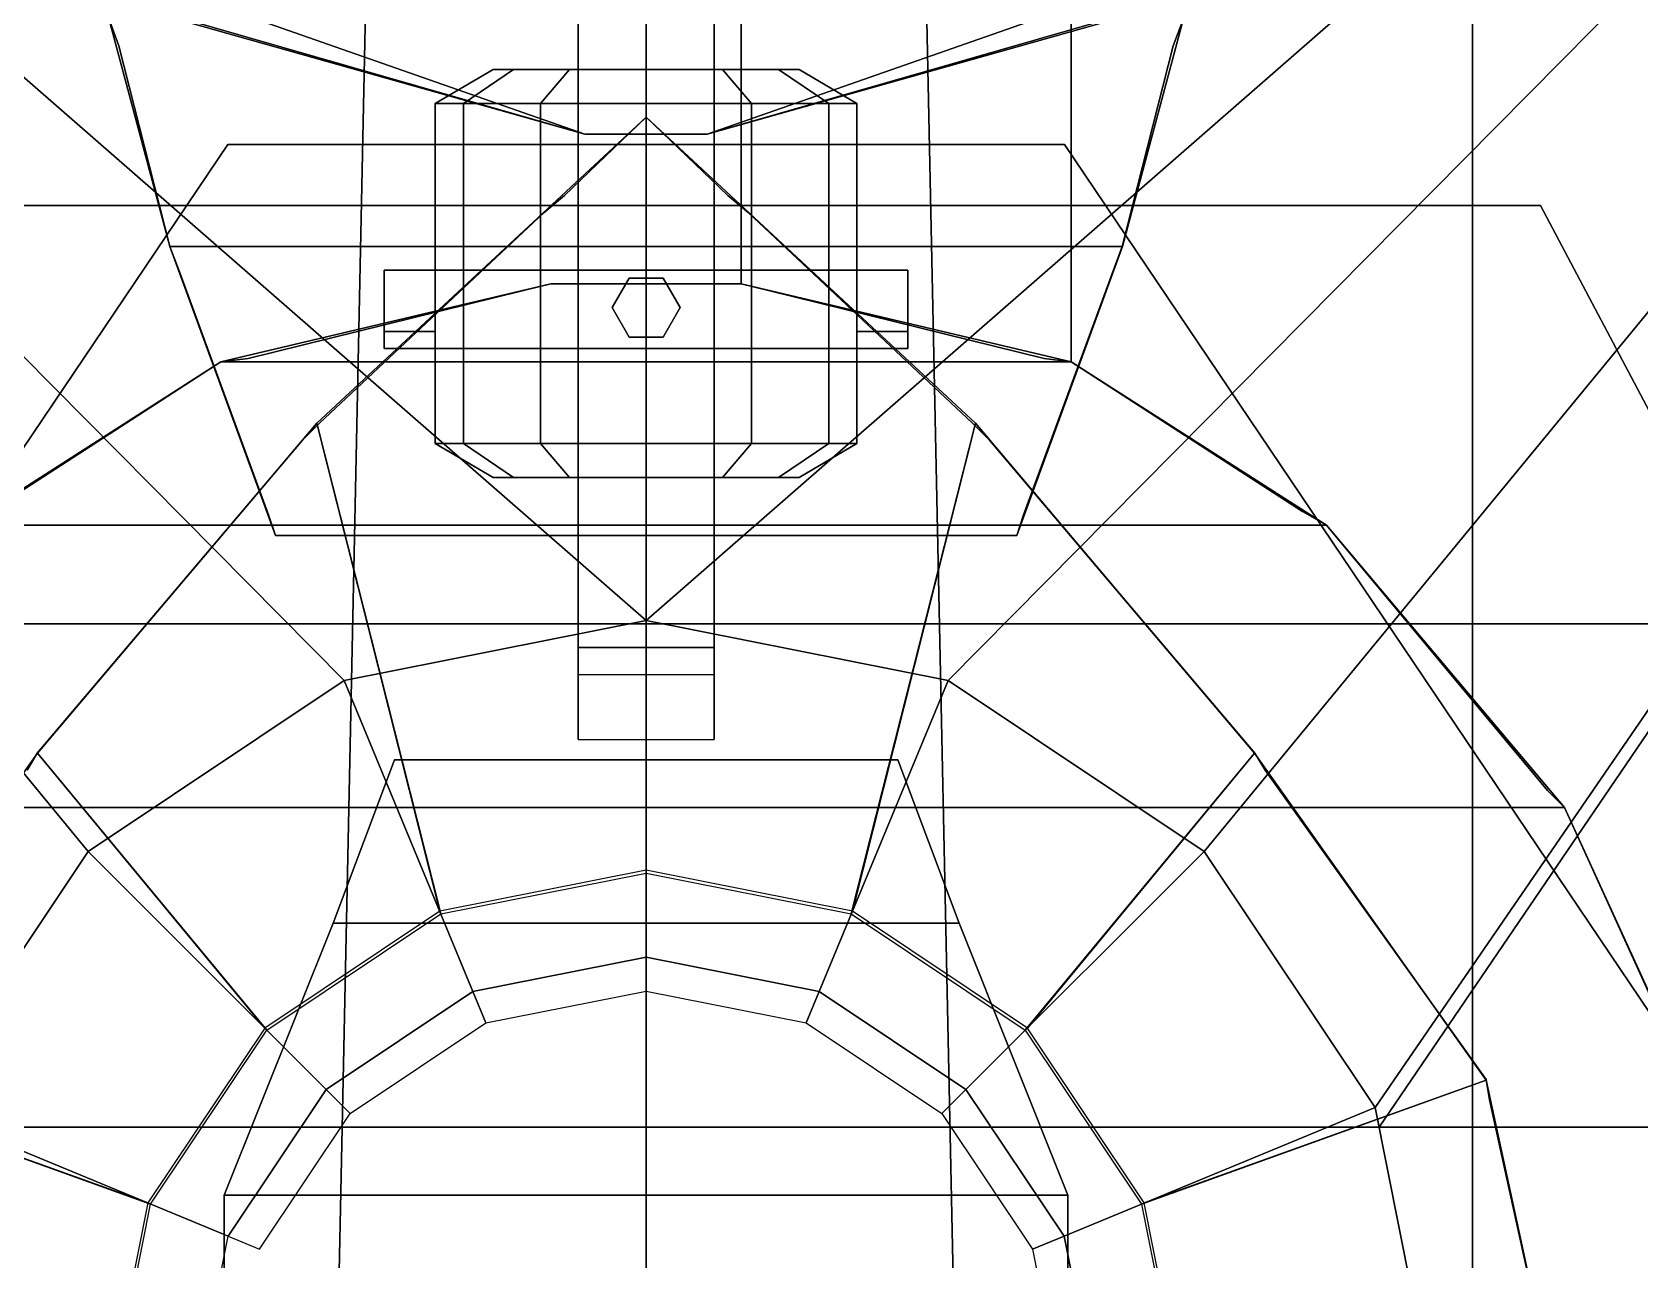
# Model space of a CAD drawing. Header units: millimetres. Extents: x -9 to 9, y -100 to 98.
# Drawn here: x -1.805 to 2.922, y 41.109 to 44.72 of the extents above; entities that cross this region are included whole.
import ezdxf

# ---------------------------------------------------------------- set-up
doc = ezdxf.new("R2010")
doc.units = ezdxf.units.MM
for name, color, linetype in [('railings', 6, 'Continuous'), ('rangefinders', 2, 'Continuous'), ('superstructure', 3, 'Continuous'), ('turret', 2, 'Continuous')]:
    doc.layers.add(name, color=color, linetype=linetype)

msp = doc.modelspace()

# ---------------------------------------------------------------- linework, layer by layer
for points in [[(-2.43, 49.81, -5.63), (-0.72, 49.81, -5.92), (-1.03, 34.97, -5.92), (-2.43, 34.97, -5.73)], [(0, 34.97, -5.97), (-1.03, 34.97, -5.92), (-0.72, 49.81, -5.92), (0, 49.81, -5.97)], [(0, 49.81, -5.97), (0.72, 49.81, -5.92), (1.03, 34.97, -5.92), (0, 34.97, -5.97)], [(2.43, 34.97, -5.73), (1.03, 34.97, -5.92), (0.72, 49.81, -5.92), (2.43, 49.81, -5.63)], [(3.55, 34.97, -5.46), (2.43, 34.97, -5.73), (2.43, 49.81, -5.63), (3.75, 49.81, -4.97)]]:
    msp.add_3dface(points)
at = {"layer": 'railings'}
for points in [[(-1.58, 44.76, 16.42), (-1.58, 44.76, 17.45), (-1.55, 44.68, 17.45), (-1.55, 44.68, 16.42)], [(-1.55, 44.68, 16.42), (-1.55, 44.68, 17.45), (-1.58, 44.76, 17.45), (-1.58, 44.76, 16.42)], [(1.55, 44.68, 16.42), (1.55, 44.68, 17.45), (1.58, 44.76, 17.45), (1.58, 44.76, 16.42)], [(1.58, 44.76, 16.42), (1.58, 44.76, 17.45), (1.55, 44.68, 17.45), (1.55, 44.68, 16.42)], [(-1.4, 44.09, 17.34), (-1.55, 44.68, 17.34), (-1.55, 44.68, 17.45), (-1.4, 44.09, 17.45)], [(-1.4, 44.09, 17.45), (-1.55, 44.68, 17.45), (-1.55, 44.68, 17.34), (-1.4, 44.09, 17.34)], [(-1.4, 44.09, 16.87), (-1.55, 44.68, 16.87), (-1.55, 44.68, 16.98), (-1.4, 44.09, 16.98)], [(-1.4, 44.09, 16.98), (-1.55, 44.68, 16.98), (-1.55, 44.68, 16.87), (-1.4, 44.09, 16.87)], [(1.4, 44.09, 16.98), (1.55, 44.68, 16.98), (1.55, 44.68, 16.87), (1.4, 44.09, 16.87)], [(1.4, 44.09, 16.87), (1.55, 44.68, 16.87), (1.55, 44.68, 16.98), (1.4, 44.09, 16.98)], [(1.4, 44.09, 17.34), (1.55, 44.68, 17.34), (1.55, 44.68, 17.45), (1.4, 44.09, 17.45)], [(1.4, 44.09, 17.45), (1.55, 44.68, 17.45), (1.55, 44.68, 17.34), (1.4, 44.09, 17.34)], [(-0.24, 44.24, 20.02), (0, 44.47, 20.02), (0, 44.47, 19.91), (-0.24, 44.24, 19.91)], [(-0.24, 44.24, 19.91), (0, 44.47, 19.91), (0, 44.47, 20.02), (-0.24, 44.24, 20.02)], [(-0.24, 44.24, 19.44), (0, 44.47, 19.44), (0, 44.47, 19.55), (-0.24, 44.24, 19.55)], [(-0.24, 44.24, 19.55), (0, 44.47, 19.55), (0, 44.47, 19.44), (-0.24, 44.24, 19.44)], [(0.24, 44.24, 19.55), (0, 44.47, 19.55), (0, 44.47, 19.44), (0.24, 44.24, 19.44)], [(0.24, 44.24, 19.44), (0, 44.47, 19.44), (0, 44.47, 19.55), (0.24, 44.24, 19.55)], [(0.24, 44.24, 19.91), (0, 44.47, 19.91), (0, 44.47, 20.02), (0.24, 44.24, 20.02)], [(0.24, 44.24, 20.02), (0, 44.47, 20.02), (0, 44.47, 19.91), (0.24, 44.24, 19.91)], [(-0.24, 44.24, 18.99), (-0.24, 44.24, 20.02), (-0.3, 44.19, 20.02), (-0.3, 44.19, 18.99)], [(-0.3, 44.19, 18.99), (-0.3, 44.19, 20.02), (-0.24, 44.24, 20.02), (-0.24, 44.24, 18.99)], [(0.3, 44.19, 18.99), (0.3, 44.19, 20.02), (0.24, 44.24, 20.02), (0.24, 44.24, 18.99)], [(0.24, 44.24, 18.99), (0.24, 44.24, 20.02), (0.3, 44.19, 20.02), (0.3, 44.19, 18.99)], [(2.54, 44.21, 15.69), (2.54, 44.21, 16.72), (2.63, 44.21, 16.72), (2.63, 44.21, 15.69)], [(2.63, 44.21, 15.69), (2.63, 44.21, 16.72), (2.54, 44.21, 16.72), (2.54, 44.21, 15.69)], [(3.28, 42.98, 16.25), (2.63, 44.21, 16.25), (2.63, 44.21, 16.14), (3.28, 42.98, 16.14)], [(3.28, 42.98, 16.14), (2.63, 44.21, 16.14), (2.63, 44.21, 16.25), (3.28, 42.98, 16.25)], [(3.28, 42.98, 16.61), (2.63, 44.21, 16.61), (2.63, 44.21, 16.72), (3.28, 42.98, 16.72)], [(3.28, 42.98, 16.72), (2.63, 44.21, 16.72), (2.63, 44.21, 16.61), (3.28, 42.98, 16.61)], [(-0.96, 43.57, 19.91), (-0.3, 44.19, 19.91), (-0.3, 44.19, 20.02), (-0.96, 43.57, 20.02)], [(-0.96, 43.57, 20.02), (-0.3, 44.19, 20.02), (-0.3, 44.19, 19.91), (-0.96, 43.57, 19.91)], [(-0.96, 43.57, 19.55), (-0.3, 44.19, 19.55), (-0.3, 44.19, 19.44), (-0.96, 43.57, 19.44)], [(-0.96, 43.57, 19.44), (-0.3, 44.19, 19.44), (-0.3, 44.19, 19.55), (-0.96, 43.57, 19.55)], [(0.96, 43.57, 19.44), (0.3, 44.19, 19.44), (0.3, 44.19, 19.55), (0.96, 43.57, 19.55)], [(0.96, 43.57, 19.55), (0.3, 44.19, 19.55), (0.3, 44.19, 19.44), (0.96, 43.57, 19.44)], [(0.96, 43.57, 20.02), (0.3, 44.19, 20.02), (0.3, 44.19, 19.91), (0.96, 43.57, 19.91)], [(0.96, 43.57, 19.91), (0.3, 44.19, 19.91), (0.3, 44.19, 20.02), (0.96, 43.57, 20.02)], [(-1.37, 44.01, 16.42), (-1.37, 44.01, 17.45), (-1.4, 44.09, 17.45), (-1.4, 44.09, 16.42)], [(-1.4, 44.09, 16.42), (-1.4, 44.09, 17.45), (-1.37, 44.01, 17.45), (-1.37, 44.01, 16.42)], [(1.37, 44.01, 16.42), (1.37, 44.01, 17.45), (1.4, 44.09, 17.45), (1.4, 44.09, 16.42)], [(1.4, 44.09, 16.42), (1.4, 44.09, 17.45), (1.37, 44.01, 17.45), (1.37, 44.01, 16.42)], [(-1.11, 43.3, 17.45), (-1.37, 44.01, 17.45), (-1.37, 44.01, 17.34), (-1.11, 43.3, 17.34)], [(-1.11, 43.3, 17.34), (-1.37, 44.01, 17.34), (-1.37, 44.01, 17.45), (-1.11, 43.3, 17.45)], [(-1.11, 43.3, 16.98), (-1.37, 44.01, 16.98), (-1.37, 44.01, 16.87), (-1.11, 43.3, 16.87)], [(-1.11, 43.3, 16.87), (-1.37, 44.01, 16.87), (-1.37, 44.01, 16.98), (-1.11, 43.3, 16.98)], [(1.11, 43.3, 16.87), (1.37, 44.01, 16.87), (1.37, 44.01, 16.98), (1.11, 43.3, 16.98)], [(1.11, 43.3, 16.98), (1.37, 44.01, 16.98), (1.37, 44.01, 16.87), (1.11, 43.3, 16.87)], [(1.11, 43.3, 17.45), (1.37, 44.01, 17.45), (1.37, 44.01, 17.34), (1.11, 43.3, 17.34)], [(1.11, 43.3, 17.34), (1.37, 44.01, 17.34), (1.37, 44.01, 17.45), (1.11, 43.3, 17.45)], [(-1.17, 43.76, 10.69), (-0.36, 43.96, 10.69), (-0.36, 43.96, 10.8), (-1.17, 43.76, 10.8)], [(-1.17, 43.76, 10.8), (-0.36, 43.96, 10.8), (-0.36, 43.96, 10.69), (-1.17, 43.76, 10.69)], [(-1.17, 43.76, 10.33), (-0.36, 43.96, 10.33), (-0.36, 43.96, 10.22), (-1.17, 43.76, 10.22)], [(-1.17, 43.76, 10.22), (-0.36, 43.96, 10.22), (-0.36, 43.96, 10.33), (-1.17, 43.76, 10.33)], [(-0.28, 43.98, 9.77), (-0.28, 43.98, 10.8), (-0.36, 43.96, 10.8), (-0.36, 43.96, 9.77)], [(-0.36, 43.96, 9.77), (-0.36, 43.96, 10.8), (-0.28, 43.98, 10.8), (-0.28, 43.98, 9.77)], [(0.28, 43.98, 9.77), (0.28, 43.98, 10.8), (0.36, 43.96, 10.8), (0.36, 43.96, 9.77)], [(0.36, 43.96, 9.77), (0.36, 43.96, 10.8), (0.28, 43.98, 10.8), (0.28, 43.98, 9.77)], [(1.17, 43.76, 10.22), (0.36, 43.96, 10.22), (0.36, 43.96, 10.33), (1.17, 43.76, 10.33)], [(1.17, 43.76, 10.33), (0.36, 43.96, 10.33), (0.36, 43.96, 10.22), (1.17, 43.76, 10.22)], [(1.17, 43.76, 10.8), (0.36, 43.96, 10.8), (0.36, 43.96, 10.69), (1.17, 43.76, 10.69)], [(1.17, 43.76, 10.69), (0.36, 43.96, 10.69), (0.36, 43.96, 10.8), (1.17, 43.76, 10.8)], [(-1.93, 43.31, 10.69), (-1.25, 43.75, 10.69), (-1.25, 43.75, 10.8), (-1.93, 43.31, 10.8)], [(-1.93, 43.31, 10.8), (-1.25, 43.75, 10.8), (-1.25, 43.75, 10.69), (-1.93, 43.31, 10.69)], [(-1.93, 43.31, 10.22), (-1.25, 43.75, 10.22), (-1.25, 43.75, 10.33), (-1.93, 43.31, 10.33)], [(-1.93, 43.31, 10.33), (-1.25, 43.75, 10.33), (-1.25, 43.75, 10.22), (-1.93, 43.31, 10.22)], [(-1.17, 43.76, 9.77), (-1.17, 43.76, 10.8), (-1.25, 43.75, 10.8), (-1.25, 43.75, 9.77)], [(-1.25, 43.75, 9.77), (-1.25, 43.75, 10.8), (-1.17, 43.76, 10.8), (-1.17, 43.76, 9.77)], [(1.17, 43.76, 9.77), (1.17, 43.76, 10.8), (1.25, 43.75, 10.8), (1.25, 43.75, 9.77)], [(1.25, 43.75, 9.77), (1.25, 43.75, 10.8), (1.17, 43.76, 10.8), (1.17, 43.76, 9.77)], [(1.93, 43.31, 10.33), (1.25, 43.75, 10.33), (1.25, 43.75, 10.22), (1.93, 43.31, 10.22)], [(1.93, 43.31, 10.22), (1.25, 43.75, 10.22), (1.25, 43.75, 10.33), (1.93, 43.31, 10.33)], [(1.93, 43.31, 10.69), (1.25, 43.75, 10.69), (1.25, 43.75, 10.8), (1.93, 43.31, 10.8)], [(1.93, 43.31, 10.8), (1.25, 43.75, 10.8), (1.25, 43.75, 10.69), (1.93, 43.31, 10.69)], [(-1.01, 43.52, 18.99), (-1.01, 43.52, 20.02), (-0.96, 43.57, 20.02), (-0.96, 43.57, 18.99)], [(-0.96, 43.57, 18.99), (-0.96, 43.57, 20.02), (-1.01, 43.52, 20.02), (-1.01, 43.52, 18.99)], [(0.96, 43.57, 18.99), (0.96, 43.57, 20.02), (1.01, 43.52, 20.02), (1.01, 43.52, 18.99)], [(1.01, 43.52, 18.99), (1.01, 43.52, 20.02), (0.96, 43.57, 20.02), (0.96, 43.57, 18.99)], [(-1.789, 42.6, 20.02), (-1.01, 43.52, 20.02), (-1.01, 43.52, 19.91), (-1.79, 42.6, 19.91)], [(-1.79, 42.6, 19.91), (-1.01, 43.52, 19.91), (-1.01, 43.52, 20.02), (-1.789, 42.6, 20.02)], [(-1.79, 42.6, 19.44), (-1.01, 43.52, 19.44), (-1.01, 43.52, 19.55), (-1.789, 42.6, 19.55)], [(-1.789, 42.6, 19.55), (-1.01, 43.52, 19.55), (-1.01, 43.52, 19.44), (-1.79, 42.6, 19.44)], [(1.789, 42.6, 19.55), (1.01, 43.52, 19.55), (1.01, 43.52, 19.44), (1.79, 42.6, 19.44)], [(1.79, 42.6, 19.44), (1.01, 43.52, 19.44), (1.01, 43.52, 19.55), (1.789, 42.6, 19.55)], [(1.79, 42.6, 19.91), (1.01, 43.52, 19.91), (1.01, 43.52, 20.02), (1.789, 42.6, 20.02)], [(1.789, 42.6, 20.02), (1.01, 43.52, 20.02), (1.01, 43.52, 19.91), (1.79, 42.6, 19.91)], [(-1.09, 43.24, 16.42), (-1.09, 43.24, 17.45), (-1.11, 43.3, 17.45), (-1.11, 43.3, 16.42)], [(-1.11, 43.3, 16.42), (-1.11, 43.3, 17.45), (-1.09, 43.24, 17.45), (-1.09, 43.24, 16.42)], [(1.11, 43.3, 16.42), (1.11, 43.3, 17.45), (1.09, 43.24, 17.45), (1.09, 43.24, 16.42)], [(1.09, 43.24, 16.42), (1.09, 43.24, 17.45), (1.11, 43.3, 17.45), (1.11, 43.3, 16.42)], [(1.93, 43.31, 9.77), (1.93, 43.31, 10.8), (2, 43.27, 10.8), (2, 43.27, 9.77)], [(2, 43.27, 9.77), (2, 43.27, 10.8), (1.93, 43.31, 10.8), (1.93, 43.31, 9.77)], [(2.65, 42.49, 10.33), (2, 43.27, 10.33), (2, 43.27, 10.22), (2.65, 42.49, 10.22)], [(2.65, 42.49, 10.22), (2, 43.27, 10.22), (2, 43.27, 10.33), (2.65, 42.49, 10.33)], [(2.65, 42.49, 10.69), (2, 43.27, 10.69), (2, 43.27, 10.8), (2.65, 42.49, 10.8)], [(2.65, 42.49, 10.8), (2, 43.27, 10.8), (2, 43.27, 10.69), (2.65, 42.49, 10.69)], [(-1.79, 42.6, 18.99), (-1.79, 42.6, 20.02), (-1.82, 42.55, 20.02), (-1.82, 42.55, 18.99)], [(-1.82, 42.55, 18.99), (-1.82, 42.55, 20.02), (-1.79, 42.6, 20.02), (-1.79, 42.6, 18.99)], [(1.82, 42.55, 18.99), (1.82, 42.55, 20.02), (1.79, 42.6, 20.02), (1.79, 42.6, 18.99)], [(1.79, 42.6, 18.99), (1.79, 42.6, 20.02), (1.82, 42.55, 20.02), (1.82, 42.55, 18.99)], [(2.47, 41.64, 19.44), (1.82, 42.55, 19.44), (1.82, 42.55, 19.55), (2.47, 41.64, 19.55)], [(2.47, 41.64, 19.55), (1.82, 42.55, 19.55), (1.82, 42.55, 19.44), (2.47, 41.64, 19.44)], [(2.47, 41.64, 20.02), (1.82, 42.55, 20.02), (1.82, 42.55, 19.91), (2.47, 41.64, 19.91)], [(2.47, 41.64, 19.91), (1.82, 42.55, 19.91), (1.82, 42.55, 20.02), (2.47, 41.64, 20.02)], [(2.7, 42.44, 9.77), (2.7, 42.44, 10.8), (2.65, 42.49, 10.8), (2.65, 42.49, 9.77)], [(2.65, 42.49, 9.77), (2.65, 42.49, 10.8), (2.7, 42.44, 10.8), (2.7, 42.44, 9.77)], [(3.1, 41.56, 10.22), (2.7, 42.44, 10.22), (2.7, 42.44, 10.33), (3.1, 41.56, 10.33)], [(3.1, 41.56, 10.33), (2.7, 42.44, 10.33), (2.7, 42.44, 10.22), (3.1, 41.56, 10.22)], [(3.1, 41.56, 10.8), (2.7, 42.44, 10.8), (2.7, 42.44, 10.69), (3.1, 41.56, 10.69)], [(3.1, 41.56, 10.69), (2.7, 42.44, 10.69), (2.7, 42.44, 10.8), (3.1, 41.56, 10.8)], [(2.47, 41.64, 18.99), (2.47, 41.64, 20.02), (2.48, 41.58, 20.02), (2.48, 41.58, 18.99)], [(2.48, 41.58, 18.99), (2.48, 41.58, 20.02), (2.47, 41.64, 20.02), (2.47, 41.64, 18.99)], [(2.68, 40.67, 19.55), (2.48, 41.58, 19.55), (2.48, 41.58, 19.44), (2.68, 40.67, 19.44)], [(2.68, 40.67, 19.44), (2.48, 41.58, 19.44), (2.48, 41.58, 19.55), (2.68, 40.67, 19.55)], [(2.68, 40.67, 19.91), (2.48, 41.58, 19.91), (2.48, 41.58, 20.02), (2.68, 40.67, 20.02)], [(2.68, 40.67, 20.02), (2.48, 41.58, 20.02), (2.48, 41.58, 19.91), (2.68, 40.67, 19.91)]]:
    msp.add_3dface(points, dxfattribs=at)
at = {"layer": 'rangefinders'}
for points in [[(-0.74, 42.58, 22.08), (-0.74, 42.58, 20.51), (-0.92, 42.1, 20.51), (-0.92, 42.1, 23.14)], [(0.92, 42.1, 23.14), (0.74, 42.58, 22.08), (-0.74, 42.58, 22.08), (-0.92, 42.1, 23.14)], [(-0.92, 42.1, 20.51), (-0.74, 42.58, 20.51), (0.74, 42.58, 20.51), (0.92, 42.1, 20.51)], [(0.74, 42.58, 22.08), (0.74, 42.58, 20.51), (-0.74, 42.58, 20.51), (-0.74, 42.58, 22.08)], [(0.92, 42.1, 20.51), (0.74, 42.58, 20.51), (0.74, 42.58, 22.08), (0.92, 42.1, 23.14)], [(1.24, 41.3, 23.14), (0.92, 42.1, 23.14), (-0.92, 42.1, 23.14), (-1.24, 41.3, 23.14)], [(-0.92, 42.1, 23.14), (-0.92, 42.1, 20.51), (-1.24, 41.3, 20.51), (-1.24, 41.3, 23.14)], [(-1.24, 41.3, 20.51), (-0.92, 42.1, 20.51), (0.92, 42.1, 20.51), (1.24, 41.3, 20.51)], [(1.24, 41.3, 20.51), (0.92, 42.1, 20.51), (0.92, 42.1, 23.14), (1.24, 41.3, 23.14)], [(-1.24, 41.3, 23.14), (-1.24, 41.3, 20.51), (-1.24, 40.3, 20.51), (-1.24, 40.3, 23.14)], [(-1.24, 40.3, 20.51), (-1.24, 41.3, 20.51), (1.24, 41.3, 20.51), (1.24, 40.3, 20.51)], [(1.24, 40.3, 23.14), (1.24, 41.3, 23.14), (-1.24, 41.3, 23.14), (-1.24, 40.3, 23.14)], [(1.24, 40.3, 20.51), (1.24, 41.3, 20.51), (1.24, 41.3, 23.14), (1.24, 40.3, 23.14)]]:
    msp.add_3dface(points, dxfattribs=at)
at = {"layer": 'superstructure'}
for points in [[(0, 42.99, 7.23), (0, 42.99, 7.23), (7.81, 49.81, 7.23), (-7.81, 49.81, 7.23)], [(-0.8878, 42.8134, 7.23), (-0.8878, 42.8134, 7.23), (0, 42.99, 7.23), (-7.81, 49.81, 7.23)], [(-1.6405, 42.3105, 7.23), (-1.6405, 42.3105, 7.23), (-0.8878, 42.8134, 7.23), (-7.81, 49.81, 7.23)], [(-2.1434, 41.5578, 7.23), (-2.1434, 41.5578, 7.23), (-1.6405, 42.3105, 7.23), (-7.81, 49.81, 7.23)], [(0.8878, 42.8134, 7.23), (0.8878, 42.8134, 7.23), (7.81, 49.81, 7.23), (0, 42.99, 7.23)], [(1.6405, 42.3105, 7.23), (1.6405, 42.3105, 7.23), (7.81, 49.81, 7.23), (0.8878, 42.8134, 7.23)], [(2.1434, 41.5578, 7.23), (2.1434, 41.5578, 7.23), (7.81, 49.81, 7.23), (1.6405, 42.3105, 7.23)], [(2.1549, 41.5, 7.23), (2.1549, 41.5, 7.23), (7.81, 49.81, 7.23), (2.1434, 41.5578, 7.23)], [(2.1549, 41.5, 7.23), (2.1549, 41.5, 7.23), (3.13, 41.5, 7.23), (7.81, 49.81, 7.23)], [(1.25, 43.75, 9.77), (1.25, 46.51, 9.77), (0.28, 46.51, 9.77), (0.28, 43.98, 9.77)], [(0.28, 43.98, 9.72), (0.28, 46.51, 9.72), (1.25, 46.51, 9.72), (1.25, 43.75, 9.72)], [(0.28, 46.51, 9.77), (0.28, 46.51, 9.72), (0.28, 43.98, 9.72), (0.28, 43.98, 9.77)], [(1.25, 43.75, 9.72), (1.25, 46.51, 9.72), (1.25, 46.51, 9.77), (1.25, 43.75, 9.77)], [(-0.2, 45.15, 16.37), (-0.2, 42.91, 15.37), (-0.2, 42.83, 15.37), (-0.2, 42.64, 16.37)], [(0.2, 45.15, 16.37), (0.2, 42.91, 15.37), (-0.2, 42.91, 15.37), (-0.2, 45.15, 16.37)], [(0.2, 42.64, 16.37), (0.2, 45.15, 16.37), (-0.2, 45.15, 16.37), (-0.2, 42.64, 16.37)], [(0.2, 42.83, 15.37), (0.2, 42.91, 15.37), (0.2, 45.15, 16.37), (0.2, 42.64, 16.37)], [(-1.58, 44.76, 16.37), (-1.4005, 44.09, 16.37), (-1.4005, 44.09, 16.42), (-1.58, 44.76, 16.42)], [(1.4005, 44.09, 16.37), (-1.4005, 44.09, 16.37), (-1.58, 44.76, 16.37), (1.58, 44.76, 16.37)], [(-1.4005, 44.09, 16.42), (1.4005, 44.09, 16.42), (1.58, 44.76, 16.42), (-1.58, 44.76, 16.42)], [(1.58, 44.76, 16.42), (1.4005, 44.09, 16.42), (1.4005, 44.09, 16.37), (1.58, 44.76, 16.37)], [(-0.62, 44.51, 17.84), (-0.5369, 44.51, 18.15), (-0.3897, 44.61, 18.065), (-0.45, 44.61, 17.84)], [(-0.5369, 44.51, 17.53), (-0.62, 44.51, 17.84), (-0.45, 44.61, 17.84), (-0.3897, 44.61, 17.615)], [(-0.5369, 44.51, 18.15), (-0.31, 44.51, 18.3769), (-0.225, 44.61, 18.2297), (-0.3897, 44.61, 18.065)], [(-0.31, 44.51, 17.3031), (-0.5369, 44.51, 17.53), (-0.3897, 44.61, 17.615), (-0.225, 44.61, 17.4503)], [(-0.3897, 44.61, 18.065), (0.225, 44.61, 18.2297), (0.3897, 44.61, 18.065), (-0.45, 44.61, 17.84)], [(-0.45, 44.61, 17.84), (0.3897, 44.61, 18.065), (0.45, 44.61, 17.84), (-0.3897, 44.61, 17.615)], [(-0.225, 44.61, 18.2297), (0, 44.61, 18.29), (0.225, 44.61, 18.2297), (-0.3897, 44.61, 18.065)], [(-0.3897, 44.61, 17.615), (0.45, 44.61, 17.84), (0.3897, 44.61, 17.615), (-0.225, 44.61, 17.4503)], [(-0.31, 44.51, 18.3769), (0, 44.51, 18.46), (0, 44.61, 18.29), (-0.225, 44.61, 18.2297)], [(0, 44.51, 17.22), (-0.31, 44.51, 17.3031), (-0.225, 44.61, 17.4503), (0, 44.61, 17.39)], [(-0.225, 44.61, 17.4503), (0.3897, 44.61, 17.615), (0.225, 44.61, 17.4503), (0, 44.61, 17.39)], [(0, 44.51, 18.46), (0.31, 44.51, 18.3769), (0.225, 44.61, 18.2297), (0, 44.61, 18.29)], [(0.31, 44.51, 17.3031), (0, 44.51, 17.22), (0, 44.61, 17.39), (0.225, 44.61, 17.4503)], [(0.31, 44.51, 18.3769), (0.5369, 44.51, 18.15), (0.3897, 44.61, 18.065), (0.225, 44.61, 18.2297)], [(0.5369, 44.51, 17.53), (0.31, 44.51, 17.3031), (0.225, 44.61, 17.4503), (0.3897, 44.61, 17.615)], [(0.5369, 44.51, 18.15), (0.62, 44.51, 17.84), (0.45, 44.61, 17.84), (0.3897, 44.61, 18.065)], [(0.62, 44.51, 17.84), (0.5369, 44.51, 17.53), (0.3897, 44.61, 17.615), (0.45, 44.61, 17.84)], [(-0.62, 43.51, 17.84), (-0.5369, 43.51, 18.15), (-0.5369, 44.51, 18.15), (-0.62, 44.51, 17.84)], [(-0.5369, 43.51, 17.53), (-0.62, 43.51, 17.84), (-0.62, 44.51, 17.84), (-0.5369, 44.51, 17.53)], [(-0.5369, 43.51, 18.15), (-0.31, 43.51, 18.3769), (-0.31, 44.51, 18.3769), (-0.5369, 44.51, 18.15)], [(-0.31, 43.51, 17.3031), (-0.5369, 43.51, 17.53), (-0.5369, 44.51, 17.53), (-0.31, 44.51, 17.3031)], [(-0.31, 43.51, 18.3769), (0, 43.51, 18.46), (0, 44.51, 18.46), (-0.31, 44.51, 18.3769)], [(0, 43.51, 17.22), (-0.31, 43.51, 17.3031), (-0.31, 44.51, 17.3031), (0, 44.51, 17.22)], [(0, 43.51, 18.46), (0.31, 43.51, 18.3769), (0.31, 44.51, 18.3769), (0, 44.51, 18.46)], [(0.31, 43.51, 17.3031), (0, 43.51, 17.22), (0, 44.51, 17.22), (0.31, 44.51, 17.3031)], [(0.31, 43.51, 18.3769), (0.5369, 43.51, 18.15), (0.5369, 44.51, 18.15), (0.31, 44.51, 18.3769)], [(0.5369, 43.51, 17.53), (0.31, 43.51, 17.3031), (0.31, 44.51, 17.3031), (0.5369, 44.51, 17.53)], [(0.5369, 43.51, 18.15), (0.62, 43.51, 17.84), (0.62, 44.51, 17.84), (0.5369, 44.51, 18.15)], [(0.62, 43.51, 17.84), (0.5369, 43.51, 17.53), (0.5369, 44.51, 17.53), (0.62, 44.51, 17.84)], [(-0.9682, 43.57, 18.99), (0, 44.47, 18.99), (0, 44.47, 18.94), (-0.9682, 43.57, 18.94)], [(-0.9682, 43.57, 18.94), (0, 44.47, 18.94), (0, 42.2553, 18.94), (-0.6067, 42.1346, 18.94)], [(-0.6034, 42.1266, 18.99), (0, 42.2466, 18.99), (0, 44.47, 18.99), (-0.9682, 43.57, 18.99)], [(0, 44.47, 18.99), (0.9682, 43.57, 18.99), (0.9682, 43.57, 18.94), (0, 44.47, 18.94)], [(0, 44.47, 18.94), (0.9682, 43.57, 18.94), (0.6067, 42.1346, 18.94), (0, 42.2553, 18.94)], [(0, 42.2466, 18.99), (0.6034, 42.1266, 18.99), (0.9682, 43.57, 18.99), (0, 44.47, 18.99)], [(-3.71, 40.71, 11.95), (-1.23, 44.39, 11.95), (1.23, 44.39, 11.95), (3.71, 40.71, 11.95)], [(1.23, 44.39, 14.56), (-1.23, 44.39, 14.56), (-3.71, 40.71, 14.56), (3.71, 40.71, 14.56)], [(-3.71, 40.71, 14.56), (-1.23, 44.39, 14.56), (-1.23, 44.39, 11.95), (-3.71, 40.71, 11.95)], [(1.23, 44.39, 11.95), (-1.23, 44.39, 11.95), (-1.23, 44.39, 14.56), (1.23, 44.39, 14.56)], [(3.71, 40.71, 11.95), (1.23, 44.39, 11.95), (1.23, 44.39, 14.56), (3.71, 40.71, 14.56)], [(3.28, 42.98, 15.69), (2.63, 44.21, 15.69), (-2.63, 44.21, 15.69), (-3.28, 42.98, 15.69)], [(2.63, 44.21, 15.64), (-2.63, 44.21, 15.64), (-2.63, 44.21, 15.69), (2.63, 44.21, 15.69)], [(3.28, 42.98, 15.64), (2.63, 44.21, 15.64), (2.63, 44.21, 15.69), (3.28, 42.98, 15.69)], [(-1.4005, 44.09, 16.37), (-1.09, 43.24, 16.37), (-1.09, 43.24, 16.42), (-1.4005, 44.09, 16.42)], [(1.09, 43.24, 16.37), (-1.09, 43.24, 16.37), (-1.4005, 44.09, 16.37), (1.4005, 44.09, 16.37)], [(-1.09, 43.24, 16.42), (1.09, 43.24, 16.42), (1.4005, 44.09, 16.42), (-1.4005, 44.09, 16.42)], [(1.4005, 44.09, 16.42), (1.09, 43.24, 16.42), (1.09, 43.24, 16.37), (1.4005, 44.09, 16.37)], [(-0.77, 44.02, 17.01), (0.77, 44.02, 17.01), (0.62, 44.02, 16.86), (-0.62, 44.02, 16.86)], [(-0.62, 43.84, 17.89), (-0.62, 44.02, 17.89), (-0.77, 44.02, 17.89), (-0.77, 43.84, 17.89)], [(-0.62, 44.02, 17.89), (-0.62, 44.02, 17.01), (-0.77, 44.02, 17.01), (-0.77, 44.02, 17.89)], [(-0.77, 44.02, 17.89), (-0.77, 44.02, 17.01), (-0.77, 43.79, 17.01), (-0.77, 43.84, 17.89)], [(-0.77, 43.79, 17.01), (-0.77, 44.02, 17.01), (-0.62, 44.02, 16.86), (-0.62, 43.79, 16.86)], [(0.62, 43.79, 17.01), (0.62, 44.02, 17.01), (-0.62, 44.02, 17.01), (-0.62, 43.79, 17.01)], [(-0.62, 44.02, 16.86), (0.62, 44.02, 16.86), (0.62, 43.79, 16.86), (-0.62, 43.79, 16.86)], [(-0.62, 43.79, 17.01), (-0.62, 44.02, 17.01), (-0.62, 44.02, 17.89), (-0.62, 43.84, 17.89)], [(0.62, 44.02, 17.89), (0.62, 44.02, 17.01), (0.62, 43.79, 17.01), (0.62, 43.84, 17.89)], [(0.77, 44.02, 17.89), (0.77, 44.02, 17.01), (0.62, 44.02, 17.01), (0.62, 44.02, 17.89)], [(0.62, 43.79, 16.86), (0.62, 44.02, 16.86), (0.77, 44.02, 17.01), (0.77, 43.79, 17.01)], [(0.77, 43.84, 17.89), (0.77, 44.02, 17.89), (0.62, 44.02, 17.89), (0.62, 43.84, 17.89)], [(0.77, 43.79, 17.01), (0.77, 44.02, 17.01), (0.77, 44.02, 17.89), (0.77, 43.84, 17.89)], [(-1.25, 43.75, 9.72), (-0.28, 43.98, 9.72), (0.28, 43.98, 9.72), (1.25, 43.75, 9.72)], [(1.25, 43.75, 9.77), (0.28, 43.98, 9.77), (-0.28, 43.98, 9.77), (-1.25, 43.75, 9.77)], [(-0.28, 43.98, 9.77), (-0.28, 43.98, 9.72), (-1.25, 43.75, 9.72), (-1.25, 43.75, 9.77)], [(0.28, 43.98, 9.77), (0.28, 43.98, 9.72), (-0.28, 43.98, 9.72), (-0.28, 43.98, 9.77)], [(-0.05, 43.9966, 16.42), (-0.1, 43.91, 16.42), (-0.1, 43.91, 16.86), (-0.05, 43.9966, 16.86)], [(0.05, 43.9966, 16.42), (-0.05, 43.9966, 16.42), (-0.05, 43.9966, 16.86), (0.05, 43.9966, 16.86)], [(0.1, 43.91, 16.42), (0.05, 43.9966, 16.42), (0.05, 43.9966, 16.86), (0.1, 43.91, 16.86)], [(-0.1, 43.91, 16.42), (-0.05, 43.8234, 16.42), (-0.05, 43.8234, 16.86), (-0.1, 43.91, 16.86)], [(0.05, 43.8234, 16.42), (0.1, 43.91, 16.42), (0.1, 43.91, 16.86), (0.05, 43.8234, 16.86)], [(-0.77, 43.84, 17.89), (-0.77, 43.79, 17.01), (-0.62, 43.79, 17.01), (-0.62, 43.84, 17.89)], [(-0.05, 43.8234, 16.42), (0.05, 43.8234, 16.42), (0.05, 43.8234, 16.86), (-0.05, 43.8234, 16.86)], [(0.62, 43.84, 17.89), (0.62, 43.79, 17.01), (0.77, 43.79, 17.01), (0.77, 43.84, 17.89)], [(-0.62, 43.79, 16.86), (0.62, 43.79, 16.86), (0.77, 43.79, 17.01), (-0.77, 43.79, 17.01)], [(-1.25, 43.75, 9.77), (-2, 43.27, 9.77), (2, 43.27, 9.77), (1.25, 43.75, 9.77)], [(1.25, 43.75, 9.72), (2, 43.27, 9.72), (-2, 43.27, 9.72), (-1.25, 43.75, 9.72)], [(-1.25, 43.75, 9.72), (-2, 43.27, 9.72), (-2, 43.27, 9.77), (-1.25, 43.75, 9.77)], [(2, 43.27, 9.77), (2, 43.27, 9.72), (1.25, 43.75, 9.72), (1.25, 43.75, 9.77)], [(-1.789, 42.6, 18.99), (-0.9682, 43.57, 18.99), (-0.9682, 43.57, 18.94), (-1.789, 42.6, 18.94)], [(-1.789, 42.6, 18.94), (-0.9682, 43.57, 18.94), (-0.6067, 42.1346, 18.94), (-1.1209, 41.7909, 18.94)], [(-1.1149, 41.7849, 18.99), (-0.6034, 42.1266, 18.99), (-0.9682, 43.57, 18.99), (-1.789, 42.6, 18.99)], [(0.6034, 42.1266, 18.99), (1.1149, 41.7849, 18.99), (1.789, 42.6, 18.99), (0.9682, 43.57, 18.99)], [(0.9682, 43.57, 18.94), (1.789, 42.6, 18.94), (1.1209, 41.7909, 18.94), (0.6067, 42.1346, 18.94)], [(0.9682, 43.57, 18.99), (1.789, 42.6, 18.99), (1.789, 42.6, 18.94), (0.9682, 43.57, 18.94)], [(-0.5369, 43.51, 18.15), (-0.62, 43.51, 17.84), (-0.45, 43.41, 17.84), (-0.3897, 43.41, 18.065)], [(-0.62, 43.51, 17.84), (-0.5369, 43.51, 17.53), (-0.3897, 43.41, 17.615), (-0.45, 43.41, 17.84)], [(-0.31, 43.51, 18.3769), (-0.5369, 43.51, 18.15), (-0.3897, 43.41, 18.065), (-0.225, 43.41, 18.2297)], [(-0.5369, 43.51, 17.53), (-0.31, 43.51, 17.3031), (-0.225, 43.41, 17.4503), (-0.3897, 43.41, 17.615)], [(0, 43.51, 18.46), (-0.31, 43.51, 18.3769), (-0.225, 43.41, 18.2297), (0, 43.41, 18.29)], [(-0.31, 43.51, 17.3031), (0, 43.51, 17.22), (0, 43.41, 17.39), (-0.225, 43.41, 17.4503)], [(0.31, 43.51, 18.3769), (0, 43.51, 18.46), (0, 43.41, 18.29), (0.225, 43.41, 18.2297)], [(0, 43.51, 17.22), (0.31, 43.51, 17.3031), (0.225, 43.41, 17.4503), (0, 43.41, 17.39)], [(0.5369, 43.51, 18.15), (0.31, 43.51, 18.3769), (0.225, 43.41, 18.2297), (0.3897, 43.41, 18.065)], [(0.31, 43.51, 17.3031), (0.5369, 43.51, 17.53), (0.3897, 43.41, 17.615), (0.225, 43.41, 17.4503)], [(0.62, 43.51, 17.84), (0.5369, 43.51, 18.15), (0.3897, 43.41, 18.065), (0.45, 43.41, 17.84)], [(0.5369, 43.51, 17.53), (0.62, 43.51, 17.84), (0.45, 43.41, 17.84), (0.3897, 43.41, 17.615)], [(-0.45, 43.41, 17.84), (0.3897, 43.41, 17.615), (0.45, 43.41, 17.84), (-0.3897, 43.41, 18.065)], [(-0.3897, 43.41, 17.615), (0.225, 43.41, 17.4503), (0.3897, 43.41, 17.615), (-0.45, 43.41, 17.84)], [(-0.3897, 43.41, 18.065), (0.45, 43.41, 17.84), (0.3897, 43.41, 18.065), (-0.225, 43.41, 18.2297)], [(-0.225, 43.41, 17.4503), (0, 43.41, 17.39), (0.225, 43.41, 17.4503), (-0.3897, 43.41, 17.615)], [(-0.225, 43.41, 18.2297), (0.3897, 43.41, 18.065), (0.225, 43.41, 18.2297), (0, 43.41, 18.29)], [(2.7, 42.44, 9.77), (2, 43.27, 9.77), (-2, 43.27, 9.77), (-2.7, 42.44, 9.77)], [(-2.7, 42.44, 9.72), (-2, 43.27, 9.72), (2, 43.27, 9.72), (2.7, 42.44, 9.72)], [(2.7, 42.44, 9.72), (2, 43.27, 9.72), (2, 43.27, 9.77), (2.7, 42.44, 9.77)], [(3.28, 42.98, 15.69), (-3.28, 42.98, 15.69), (-3.28, 38.54, 15.69), (3.28, 38.54, 15.69)], [(0, 42.99, 7.23), (-0.8878, 42.8134, 7.23), (-0.8878, 42.8134, 14.68), (0, 42.99, 14.68)], [(0, 42.99, 14.68), (-0.8878, 42.8134, 14.68), (-0.509, 41.8988, 20.42), (0, 42, 20.42)], [(0.8878, 42.8134, 7.23), (0, 42.99, 7.23), (0, 42.99, 14.68), (0.8878, 42.8134, 14.68)], [(0.8878, 42.8134, 14.68), (0, 42.99, 14.68), (0, 42, 20.42), (0.509, 41.8988, 20.42)], [(-0.2, 42.83, 15.37), (-0.2, 42.91, 15.37), (0.2, 42.91, 15.37), (0.2, 42.83, 15.37)], [(-0.8878, 42.8134, 7.23), (-1.6405, 42.3105, 7.23), (-1.6405, 42.3105, 14.68), (-0.8878, 42.8134, 14.68)], [(-0.8878, 42.8134, 14.68), (-1.6405, 42.3105, 14.68), (-0.9405, 41.6105, 20.42), (-0.509, 41.8988, 20.42)], [(1.6405, 42.3105, 14.68), (0.8878, 42.8134, 14.68), (0.509, 41.8988, 20.42), (0.9405, 41.6105, 20.42)], [(1.6405, 42.3105, 7.23), (0.8878, 42.8134, 7.23), (0.8878, 42.8134, 14.68), (1.6405, 42.3105, 14.68)], [(-2.47, 41.6382, 18.99), (-1.789, 42.6, 18.99), (-1.789, 42.6, 18.94), (-2.47, 41.6382, 18.94)], [(-2.47, 41.6382, 18.94), (-1.789, 42.6, 18.94), (-1.1209, 41.7909, 18.94), (-1.4646, 41.2767, 18.94)], [(-1.4566, 41.2734, 18.99), (-1.1149, 41.7849, 18.99), (-1.789, 42.6, 18.99), (-2.47, 41.6382, 18.99)], [(1.1149, 41.7849, 18.99), (1.4566, 41.2734, 18.99), (2.47, 41.6382, 18.99), (1.789, 42.6, 18.99)], [(1.789, 42.6, 18.94), (2.47, 41.6382, 18.94), (1.4646, 41.2767, 18.94), (1.1209, 41.7909, 18.94)], [(1.789, 42.6, 18.99), (2.47, 41.6382, 18.99), (2.47, 41.6382, 18.94), (1.789, 42.6, 18.94)], [(-2.7, 42.44, 9.77), (-3.13, 41.5, 9.77), (3.13, 41.5, 9.77), (2.7, 42.44, 9.77)], [(2.7, 42.44, 9.72), (3.13, 41.5, 9.72), (-3.13, 41.5, 9.72), (-2.7, 42.44, 9.72)], [(3.13, 41.5, 9.77), (3.13, 41.5, 9.72), (2.7, 42.44, 9.72), (2.7, 42.44, 9.77)], [(-1.6405, 42.3105, 7.23), (-2.1434, 41.5578, 7.23), (-2.1434, 41.5578, 14.68), (-1.6405, 42.3105, 14.68)], [(-1.6405, 42.3105, 14.68), (-2.1434, 41.5578, 14.68), (-1.2288, 41.179, 20.42), (-0.9405, 41.6105, 20.42)], [(2.1434, 41.5578, 14.68), (1.6405, 42.3105, 14.68), (0.9405, 41.6105, 20.42), (1.2288, 41.179, 20.42)], [(2.1434, 41.5578, 7.23), (1.6405, 42.3105, 7.23), (1.6405, 42.3105, 14.68), (2.1434, 41.5578, 14.68)], [(-2.68, 40.67, 18.94), (-2.47, 41.6382, 18.94), (-1.4646, 41.2767, 18.94), (-1.5853, 40.67, 18.94)], [(-1.5766, 40.67, 18.99), (-1.4566, 41.2734, 18.99), (-2.47, 41.6382, 18.99), (-2.68, 40.67, 18.99)], [(1.4566, 41.2734, 18.99), (1.5766, 40.67, 18.99), (2.68, 40.67, 18.99), (2.47, 41.6382, 18.99)], [(2.47, 41.6382, 18.94), (2.68, 40.67, 18.94), (1.5853, 40.67, 18.94), (1.4646, 41.2767, 18.94)], [(2.47, 41.6382, 18.99), (2.68, 40.67, 18.99), (2.68, 40.67, 18.94), (2.47, 41.6382, 18.94)], [(-2.1434, 41.5578, 14.68), (-2.32, 40.67, 14.68), (-1.33, 40.67, 20.42), (-1.2288, 41.179, 20.42)], [(2.32, 40.67, 14.68), (2.1434, 41.5578, 14.68), (1.2288, 41.179, 20.42), (1.33, 40.67, 20.42)], [(2.32, 40.67, 7.23), (2.1434, 41.5578, 7.23), (2.1434, 41.5578, 14.68), (2.32, 40.67, 14.68)], [(-3.13, 41.5, 9.77), (-5.55, 39.64, 9.77), (5.55, 39.64, 9.77), (3.13, 41.5, 9.77)], [(3.13, 41.5, 7.23), (2.1549, 41.5, 7.23), (2.1549, 41.5, 9.77), (3.13, 41.5, 9.77)]]:
    msp.add_3dface(points, dxfattribs=at)
at = {"layer": 'turret'}
for points in [[(-2.38, 45.19, 12.31), (-2.91, 45.19, 10.52), (-0.18, 44.42, 10.52), (-0.18, 44.42, 12.31)], [(-0.18, 44.42, 10.52), (-2.91, 45.19, 10.52), (2.91, 45.19, 10.52), (0.18, 44.42, 10.52)], [(-2.86, 45.19, 13.45), (-0.18, 44.42, 13.45), (0.18, 44.42, 13.45), (2.86, 45.19, 13.45)], [(-2.38, 45.19, 12.31), (-2.38, 45.19, 12.31), (-0.18, 44.42, 12.31), (-2.86, 45.19, 12.31)], [(-2.86, 45.19, 12.31), (-0.18, 44.42, 12.31), (-0.18, 44.42, 13.45), (-2.86, 45.19, 13.45)], [(0.18, 44.42, 10.52), (2.91, 45.19, 10.52), (2.38, 45.19, 12.31), (0.18, 44.42, 12.31)], [(0.18, 44.42, 12.31), (0.18, 44.42, 12.31), (2.38, 45.19, 12.31), (2.86, 45.19, 12.31)], [(0.18, 44.42, 13.45), (0.18, 44.42, 12.31), (2.86, 45.19, 12.31), (2.86, 45.19, 13.45)], [(-0.18, 44.42, 12.31), (-0.18, 44.42, 10.52), (0.18, 44.42, 10.52), (0.18, 44.42, 12.31)], [(-0.18, 44.42, 13.45), (-0.18, 44.42, 12.31), (0.18, 44.42, 12.31), (0.18, 44.42, 13.45)]]:
    msp.add_3dface(points, dxfattribs=at)

# ---------------------------------------------------------------- meshes
at = {"layer": 'superstructure'}
mesh = msp.add_polymesh((2, 16), dxfattribs=dict(at, n_close=True))
for k, corner in enumerate([(-1.33, 40.67, 20.42), (-1.2288, 40.161, 20.42), (-0.9405, 39.7295, 20.42), (-0.509, 39.4412, 20.42), (0, 39.34, 20.42), (0.509, 39.4412, 20.42), (0.9405, 39.7295, 20.42), (1.2288, 40.161, 20.42), (1.33, 40.67, 20.42), (1.2288, 41.179, 20.42), (0.9405, 41.6105, 20.42), (0.509, 41.8988, 20.42), (0, 42, 20.42), (-0.509, 41.8988, 20.42), (-0.9405, 41.6105, 20.42), (-1.2288, 41.179, 20.42), (-1.23, 40.67, 20.51), (-1.1364, 40.1993, 20.51), (-0.8697, 39.8003, 20.51), (-0.4707, 39.5336, 20.51), (0, 39.44, 20.51), (0.4707, 39.5336, 20.51), (0.8697, 39.8003, 20.51), (1.1364, 40.1993, 20.51), (1.23, 40.67, 20.51), (1.1364, 41.1407, 20.51), (0.8697, 41.5397, 20.51), (0.4707, 41.8064, 20.51), (0, 41.9, 20.51), (-0.4707, 41.8064, 20.51), (-0.8697, 41.5397, 20.51), (-1.1364, 41.1407, 20.51)]):
    mesh.set_mesh_vertex(divmod(k, 16), corner)

doc.saveas('drawing.dxf')
